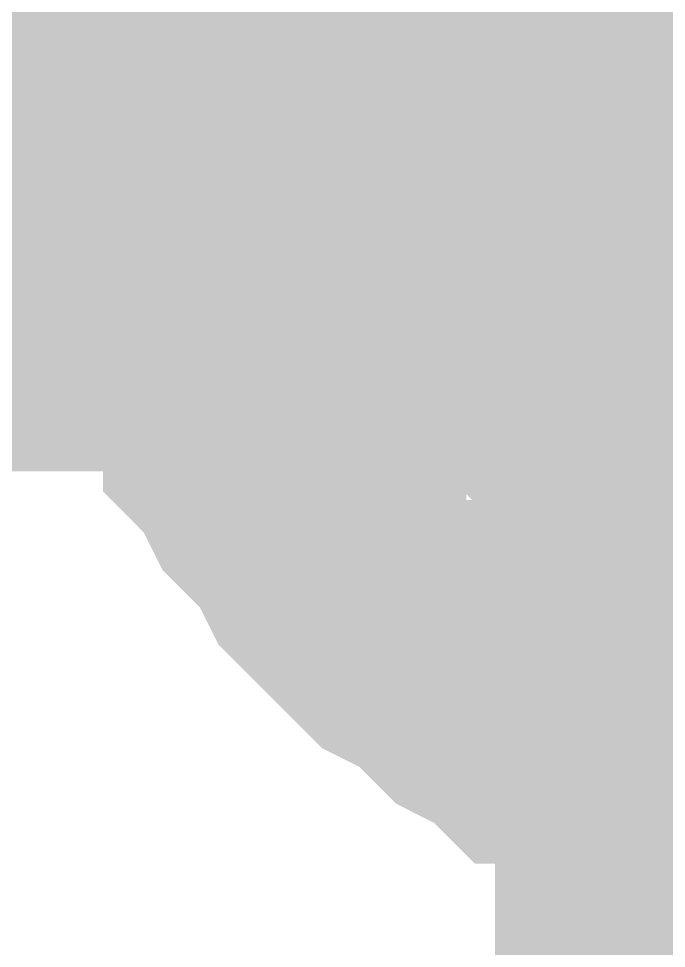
# Model space of a CAD drawing. Header units: inches. Extents: x 0 to 841, y 0 to 594.
# Drawn here: x 591.557 to 592.336, y 496.545 to 497.663 of the extents above; entities that cross this region are included whole.
import ezdxf

# ---------------------------------------------------------------- set-up
doc = ezdxf.new("R2010")
doc.units = ezdxf.units.IN
doc.layers.add('Sheet', color=255, linetype='Continuous')

msp = doc.modelspace()

# ---------------------------------------------------------------- linework, layer by layer
at = {"layer": 'Sheet'}
for points in [[(592.5044, 497.493, 0.7493, 0.7493, 0), (592.5044, 499.9859, 0.7493, 0.7493, 0)], [(591.7408, 497.493, 0.2997, 0.2997, 0), (591.7408, 497.5379, 0.2997, 0.2997, 0), (591.7408, 497.5828, 0.2997, 0.2997, 0), (591.7408, 497.6053, 0.2997, 0.2997, 0), (591.7632, 497.6502, 0.2997, 0.2997, 0), (591.7632, 497.6951, 0.2997, 0.2997, 0), (591.7857, 497.7176, 0.2997, 0.2997, 0), (591.7857, 497.7625, 0.2997, 0.2997, 0), (591.8082, 497.7849, 0.2997, 0.2997, 0), (591.8082, 497.8299, 0.2997, 0.2997, 0)], [(591.7408, 497.493, 0.2997, 0.2997, 0), (591.7408, 497.5379, 0.2997, 0.2997, 0), (591.7408, 497.5828, 0.2997, 0.2997, 0), (591.7408, 497.6053, 0.2997, 0.2997, 0), (591.7632, 497.6502, 0.2997, 0.2997, 0), (591.7632, 497.6951, 0.2997, 0.2997, 0), (591.7857, 497.7176, 0.2997, 0.2997, 0), (591.7857, 497.7625, 0.2997, 0.2997, 0), (591.8082, 497.7849, 0.2997, 0.2997, 0), (591.8082, 497.8299, 0.2997, 0.2997, 0)], [(591.7408, 497.493, 0.2997, 0.2997, 0), (591.7408, 497.5379, 0.2997, 0.2997, 0), (591.7408, 497.5828, 0.2997, 0.2997, 0), (591.7408, 497.6053, 0.2997, 0.2997, 0), (591.7632, 497.6502, 0.2997, 0.2997, 0), (591.7632, 497.6951, 0.2997, 0.2997, 0), (591.7857, 497.7176, 0.2997, 0.2997, 0), (591.7857, 497.7625, 0.2997, 0.2997, 0), (591.8082, 497.7849, 0.2997, 0.2997, 0), (591.8082, 497.8299, 0.2997, 0.2997, 0)], [(591.7408, 497.493, 0.2997, 0.2997, 0), (591.7408, 497.5379, 0.2997, 0.2997, 0), (591.7408, 497.5828, 0.2997, 0.2997, 0), (591.7408, 497.6053, 0.2997, 0.2997, 0), (591.7632, 497.6502, 0.2997, 0.2997, 0), (591.7632, 497.6951, 0.2997, 0.2997, 0), (591.7857, 497.7176, 0.2997, 0.2997, 0), (591.7857, 497.7625, 0.2997, 0.2997, 0), (591.8082, 497.7849, 0.2997, 0.2997, 0), (591.8082, 497.8299, 0.2997, 0.2997, 0)], [(591.9878, 497.493, 0.2997, 0.2997, 0), (591.9878, 497.5154, 0.2997, 0.2997, 0), (591.9878, 497.5379, 0.2997, 0.2997, 0), (591.9878, 497.5603, 0.2997, 0.2997, 0), (591.9878, 497.5828, 0.2997, 0.2997, 0), (592.0103, 497.6053, 0.2997, 0.2997, 0), (592.0103, 497.6277, 0.2997, 0.2997, 0), (592.0103, 497.6726, 0.2997, 0.2997, 0), (592.0327, 497.6951, 0.2997, 0.2997, 0), (592.0327, 497.6951, 0.2997, 0.2997, 0), (592.0552, 497.7176, 0.2997, 0.2997, 0), (592.0552, 497.74, 0.2997, 0.2997, 0), (592.0777, 497.7625, 0.2997, 0.2997, 0), (592.0777, 497.7849, 0.2997, 0.2997, 0), (592.1001, 497.8074, 0.2997, 0.2997, 0), (592.1226, 497.8299, 0.2997, 0.2997, 0)], [(591.9878, 497.493, 0.2997, 0.2997, 0), (591.9878, 497.5154, 0.2997, 0.2997, 0), (591.9878, 497.5379, 0.2997, 0.2997, 0), (591.9878, 497.5603, 0.2997, 0.2997, 0), (591.9878, 497.5828, 0.2997, 0.2997, 0), (592.0103, 497.6053, 0.2997, 0.2997, 0), (592.0103, 497.6277, 0.2997, 0.2997, 0), (592.0103, 497.6726, 0.2997, 0.2997, 0), (592.0327, 497.6951, 0.2997, 0.2997, 0), (592.0327, 497.6951, 0.2997, 0.2997, 0), (592.0552, 497.7176, 0.2997, 0.2997, 0), (592.0552, 497.74, 0.2997, 0.2997, 0), (592.0777, 497.7625, 0.2997, 0.2997, 0), (592.0777, 497.7849, 0.2997, 0.2997, 0), (592.1001, 497.8074, 0.2997, 0.2997, 0), (592.1226, 497.8299, 0.2997, 0.2997, 0)], [(591.9878, 497.493, 0.2997, 0.2997, 0), (591.9878, 497.5154, 0.2997, 0.2997, 0), (591.9878, 497.5379, 0.2997, 0.2997, 0), (591.9878, 497.5603, 0.2997, 0.2997, 0), (591.9878, 497.5828, 0.2997, 0.2997, 0), (592.0103, 497.6053, 0.2997, 0.2997, 0), (592.0103, 497.6277, 0.2997, 0.2997, 0), (592.0103, 497.6726, 0.2997, 0.2997, 0), (592.0327, 497.6951, 0.2997, 0.2997, 0), (592.0327, 497.6951, 0.2997, 0.2997, 0), (592.0552, 497.7176, 0.2997, 0.2997, 0), (592.0552, 497.74, 0.2997, 0.2997, 0), (592.0777, 497.7625, 0.2997, 0.2997, 0), (592.0777, 497.7849, 0.2997, 0.2997, 0), (592.1001, 497.8074, 0.2997, 0.2997, 0), (592.1226, 497.8299, 0.2997, 0.2997, 0)], [(570.0016, 497.493, 0.7493, 0.7493, 0), (577.5025, 497.493, 0.7493, 0.7493, 0), (592.5044, 497.493, 0.7493, 0.7493, 0)], [(592.5044, 497.493, 0.7493, 0.7493, 0), (592.5044, 491.9905, 0.7493, 0.7493, 0)], [(591.7408, 497.493, 0.0991, 0.0991, 0), (591.7408, 497.5379, 0.0991, 0.0991, 0), (591.7408, 497.5828, 0.0991, 0.0991, 0), (591.7408, 497.6053, 0.0991, 0.0991, 0), (591.7632, 497.6502, 0.0991, 0.0991, 0), (591.7632, 497.6951, 0.0991, 0.0991, 0), (591.7857, 497.7176, 0.0991, 0.0991, 0)], [(591.7408, 497.493, 0.0991, 0.0991, 0), (591.7408, 497.5379, 0.0991, 0.0991, 0), (591.7408, 497.5828, 0.0991, 0.0991, 0), (591.7408, 497.6053, 0.0991, 0.0991, 0), (591.7632, 497.6502, 0.0991, 0.0991, 0), (591.7632, 497.6951, 0.0991, 0.0991, 0), (591.7857, 497.7176, 0.0991, 0.0991, 0)], [(591.7408, 497.493, 0.0991, 0.0991, 0), (591.7408, 497.5379, 0.0991, 0.0991, 0), (591.7408, 497.5828, 0.0991, 0.0991, 0), (591.7408, 497.6053, 0.0991, 0.0991, 0), (591.7632, 497.6502, 0.0991, 0.0991, 0), (591.7632, 497.6951, 0.0991, 0.0991, 0), (591.7857, 497.7176, 0.0991, 0.0991, 0)], [(591.7408, 497.493, 0.0991, 0.0991, 0), (591.7408, 497.5379, 0.0991, 0.0991, 0), (591.7408, 497.5828, 0.0991, 0.0991, 0), (591.7408, 497.6053, 0.0991, 0.0991, 0), (591.7632, 497.6502, 0.0991, 0.0991, 0), (591.7632, 497.6951, 0.0991, 0.0991, 0), (591.7857, 497.7176, 0.0991, 0.0991, 0)], [(591.9878, 497.493, 0.0991, 0.0991, 0), (591.9878, 497.5154, 0.0991, 0.0991, 0), (591.9878, 497.5379, 0.0991, 0.0991, 0), (591.9878, 497.5603, 0.0991, 0.0991, 0), (591.9878, 497.5828, 0.0991, 0.0991, 0), (592.0103, 497.6053, 0.0991, 0.0991, 0), (592.0103, 497.6277, 0.0991, 0.0991, 0), (592.0103, 497.6726, 0.0991, 0.0991, 0), (592.0327, 497.6951, 0.0991, 0.0991, 0), (592.0327, 497.6951, 0.0991, 0.0991, 0), (592.0552, 497.7176, 0.0991, 0.0991, 0)], [(591.9878, 497.493, 0.0991, 0.0991, 0), (591.9878, 497.5154, 0.0991, 0.0991, 0), (591.9878, 497.5379, 0.0991, 0.0991, 0), (591.9878, 497.5603, 0.0991, 0.0991, 0), (591.9878, 497.5828, 0.0991, 0.0991, 0), (592.0103, 497.6053, 0.0991, 0.0991, 0), (592.0103, 497.6277, 0.0991, 0.0991, 0), (592.0103, 497.6726, 0.0991, 0.0991, 0), (592.0327, 497.6951, 0.0991, 0.0991, 0), (592.0327, 497.6951, 0.0991, 0.0991, 0), (592.0552, 497.7176, 0.0991, 0.0991, 0)], [(591.9878, 497.493, 0.0991, 0.0991, 0), (591.9878, 497.5154, 0.0991, 0.0991, 0), (591.9878, 497.5379, 0.0991, 0.0991, 0), (591.9878, 497.5603, 0.0991, 0.0991, 0), (591.9878, 497.5828, 0.0991, 0.0991, 0), (592.0103, 497.6053, 0.0991, 0.0991, 0), (592.0103, 497.6277, 0.0991, 0.0991, 0), (592.0103, 497.6726, 0.0991, 0.0991, 0), (592.0327, 497.6951, 0.0991, 0.0991, 0), (592.0327, 497.6951, 0.0991, 0.0991, 0), (592.0552, 497.7176, 0.0991, 0.0991, 0)], [(592.5044, 496.7294, 0.2997, 0.2997, 0), (592.4594, 496.7294, 0.2997, 0.2997, 0), (592.4145, 496.7294, 0.2997, 0.2997, 0), (592.3921, 496.7294, 0.2997, 0.2997, 0), (592.3471, 496.7518, 0.2997, 0.2997, 0), (592.3022, 496.7518, 0.2997, 0.2997, 0), (592.2798, 496.7743, 0.2997, 0.2997, 0), (592.2349, 496.7743, 0.2997, 0.2997, 0), (592.2124, 496.7967, 0.2997, 0.2997, 0), (592.1675, 496.7967, 0.2997, 0.2997, 0), (592.145, 496.8192, 0.2997, 0.2997, 0), (592.1001, 496.8417, 0.2997, 0.2997, 0), (592.0777, 496.8641, 0.2997, 0.2997, 0), (592.0552, 496.8866, 0.2997, 0.2997, 0), (592.0103, 496.909, 0.2997, 0.2997, 0), (591.9878, 496.9315, 0.2997, 0.2997, 0), (591.9654, 496.9539, 0.2997, 0.2997, 0), (591.9429, 496.9764, 0.2997, 0.2997, 0), (591.9204, 496.9989, 0.2997, 0.2997, 0), (591.898, 497.0438, 0.2997, 0.2997, 0), (591.8755, 497.0662, 0.2997, 0.2997, 0), (591.8531, 497.0887, 0.2997, 0.2997, 0), (591.8306, 497.1336, 0.2997, 0.2997, 0), (591.8082, 497.1561, 0.2997, 0.2997, 0), (591.8082, 497.201, 0.2997, 0.2997, 0), (591.7857, 497.2235, 0.2997, 0.2997, 0), (591.7857, 497.2684, 0.2997, 0.2997, 0), (591.7632, 497.2908, 0.2997, 0.2997, 0), (591.7632, 497.3358, 0.2997, 0.2997, 0), (591.7408, 497.3807, 0.2997, 0.2997, 0), (591.7408, 497.4031, 0.2997, 0.2997, 0), (591.7408, 497.448, 0.2997, 0.2997, 0), (591.7408, 497.493, 0.2997, 0.2997, 0)], [(591.7408, 497.493, 0.2997, 0.2997, 0), (591.7408, 497.493, 0.2997, 0.2997, 0)], [(592.5044, 496.7294, 0.2997, 0.2997, 0), (592.4594, 496.7294, 0.2997, 0.2997, 0), (592.4145, 496.7294, 0.2997, 0.2997, 0), (592.3921, 496.7294, 0.2997, 0.2997, 0), (592.3471, 496.7518, 0.2997, 0.2997, 0), (592.3022, 496.7518, 0.2997, 0.2997, 0), (592.2798, 496.7743, 0.2997, 0.2997, 0), (592.2349, 496.7743, 0.2997, 0.2997, 0), (592.2124, 496.7967, 0.2997, 0.2997, 0), (592.1675, 496.7967, 0.2997, 0.2997, 0), (592.145, 496.8192, 0.2997, 0.2997, 0), (592.1001, 496.8417, 0.2997, 0.2997, 0), (592.0777, 496.8641, 0.2997, 0.2997, 0), (592.0552, 496.8866, 0.2997, 0.2997, 0), (592.0103, 496.909, 0.2997, 0.2997, 0), (591.9878, 496.9315, 0.2997, 0.2997, 0), (591.9654, 496.9539, 0.2997, 0.2997, 0), (591.9429, 496.9764, 0.2997, 0.2997, 0), (591.9204, 496.9989, 0.2997, 0.2997, 0), (591.898, 497.0438, 0.2997, 0.2997, 0), (591.8755, 497.0662, 0.2997, 0.2997, 0), (591.8531, 497.0887, 0.2997, 0.2997, 0), (591.8306, 497.1336, 0.2997, 0.2997, 0), (591.8082, 497.1561, 0.2997, 0.2997, 0), (591.8082, 497.201, 0.2997, 0.2997, 0), (591.7857, 497.2235, 0.2997, 0.2997, 0), (591.7857, 497.2684, 0.2997, 0.2997, 0), (591.7632, 497.2908, 0.2997, 0.2997, 0), (591.7632, 497.3358, 0.2997, 0.2997, 0), (591.7408, 497.3807, 0.2997, 0.2997, 0), (591.7408, 497.4031, 0.2997, 0.2997, 0), (591.7408, 497.448, 0.2997, 0.2997, 0), (591.7408, 497.493, 0.2997, 0.2997, 0)], [(591.7408, 497.493, 0.2997, 0.2997, 0), (591.7408, 497.493, 0.2997, 0.2997, 0)], [(592.5044, 496.7294, 0.2997, 0.2997, 0), (592.4594, 496.7294, 0.2997, 0.2997, 0), (592.4145, 496.7294, 0.2997, 0.2997, 0), (592.3921, 496.7294, 0.2997, 0.2997, 0), (592.3471, 496.7518, 0.2997, 0.2997, 0), (592.3022, 496.7518, 0.2997, 0.2997, 0), (592.2798, 496.7743, 0.2997, 0.2997, 0), (592.2349, 496.7743, 0.2997, 0.2997, 0), (592.2124, 496.7967, 0.2997, 0.2997, 0), (592.1675, 496.7967, 0.2997, 0.2997, 0), (592.145, 496.8192, 0.2997, 0.2997, 0), (592.1001, 496.8417, 0.2997, 0.2997, 0), (592.0777, 496.8641, 0.2997, 0.2997, 0), (592.0552, 496.8866, 0.2997, 0.2997, 0), (592.0103, 496.909, 0.2997, 0.2997, 0), (591.9878, 496.9315, 0.2997, 0.2997, 0), (591.9654, 496.9539, 0.2997, 0.2997, 0), (591.9429, 496.9764, 0.2997, 0.2997, 0), (591.9204, 496.9989, 0.2997, 0.2997, 0), (591.898, 497.0438, 0.2997, 0.2997, 0), (591.8755, 497.0662, 0.2997, 0.2997, 0), (591.8531, 497.0887, 0.2997, 0.2997, 0), (591.8306, 497.1336, 0.2997, 0.2997, 0), (591.8082, 497.1561, 0.2997, 0.2997, 0), (591.8082, 497.201, 0.2997, 0.2997, 0), (591.7857, 497.2235, 0.2997, 0.2997, 0), (591.7857, 497.2684, 0.2997, 0.2997, 0), (591.7632, 497.2908, 0.2997, 0.2997, 0), (591.7632, 497.3358, 0.2997, 0.2997, 0), (591.7408, 497.3807, 0.2997, 0.2997, 0), (591.7408, 497.4031, 0.2997, 0.2997, 0), (591.7408, 497.448, 0.2997, 0.2997, 0), (591.7408, 497.493, 0.2997, 0.2997, 0)], [(591.7408, 497.493, 0.2997, 0.2997, 0), (591.7408, 497.493, 0.2997, 0.2997, 0)], [(592.5044, 496.7294, 0.2997, 0.2997, 0), (592.4594, 496.7294, 0.2997, 0.2997, 0), (592.4145, 496.7294, 0.2997, 0.2997, 0), (592.3921, 496.7294, 0.2997, 0.2997, 0), (592.3471, 496.7518, 0.2997, 0.2997, 0), (592.3022, 496.7518, 0.2997, 0.2997, 0), (592.2798, 496.7743, 0.2997, 0.2997, 0), (592.2349, 496.7743, 0.2997, 0.2997, 0), (592.2124, 496.7967, 0.2997, 0.2997, 0), (592.1675, 496.7967, 0.2997, 0.2997, 0), (592.145, 496.8192, 0.2997, 0.2997, 0), (592.1001, 496.8417, 0.2997, 0.2997, 0), (592.0777, 496.8641, 0.2997, 0.2997, 0), (592.0552, 496.8866, 0.2997, 0.2997, 0), (592.0103, 496.909, 0.2997, 0.2997, 0), (591.9878, 496.9315, 0.2997, 0.2997, 0), (591.9654, 496.9539, 0.2997, 0.2997, 0), (591.9429, 496.9764, 0.2997, 0.2997, 0), (591.9204, 496.9989, 0.2997, 0.2997, 0), (591.898, 497.0438, 0.2997, 0.2997, 0), (591.8755, 497.0662, 0.2997, 0.2997, 0), (591.8531, 497.0887, 0.2997, 0.2997, 0), (591.8306, 497.1336, 0.2997, 0.2997, 0), (591.8082, 497.1561, 0.2997, 0.2997, 0), (591.8082, 497.201, 0.2997, 0.2997, 0), (591.7857, 497.2235, 0.2997, 0.2997, 0), (591.7857, 497.2684, 0.2997, 0.2997, 0), (591.7632, 497.2908, 0.2997, 0.2997, 0), (591.7632, 497.3358, 0.2997, 0.2997, 0), (591.7408, 497.3807, 0.2997, 0.2997, 0), (591.7408, 497.4031, 0.2997, 0.2997, 0), (591.7408, 497.448, 0.2997, 0.2997, 0), (591.7408, 497.493, 0.2997, 0.2997, 0)], [(591.7408, 497.493, 0.2997, 0.2997, 0), (591.7408, 497.493, 0.2997, 0.2997, 0)], [(592.5044, 496.9764, 0.2997, 0.2997, 0), (592.4819, 496.9764, 0.2997, 0.2997, 0), (592.4594, 496.9764, 0.2997, 0.2997, 0), (592.4145, 496.9764, 0.2997, 0.2997, 0), (592.3921, 496.9764, 0.2997, 0.2997, 0), (592.3696, 496.9989, 0.2997, 0.2997, 0), (592.3471, 496.9989, 0.2997, 0.2997, 0), (592.3247, 496.9989, 0.2997, 0.2997, 0), (592.3022, 497.0213, 0.2997, 0.2997, 0), (592.2798, 497.0213, 0.2997, 0.2997, 0), (592.2573, 497.0438, 0.2997, 0.2997, 0), (592.2349, 497.0438, 0.2997, 0.2997, 0), (592.2124, 497.0662, 0.2997, 0.2997, 0), (592.1899, 497.0662, 0.2997, 0.2997, 0), (592.1675, 497.0887, 0.2997, 0.2997, 0), (592.145, 497.1112, 0.2997, 0.2997, 0), (592.145, 497.1336, 0.2997, 0.2997, 0), (592.1226, 497.1336, 0.2997, 0.2997, 0), (592.1001, 497.1561, 0.2997, 0.2997, 0), (592.0777, 497.1785, 0.2997, 0.2997, 0), (592.0777, 497.201, 0.2997, 0.2997, 0), (592.0552, 497.2235, 0.2997, 0.2997, 0), (592.0552, 497.2459, 0.2997, 0.2997, 0), (592.0327, 497.2684, 0.2997, 0.2997, 0), (592.0327, 497.2908, 0.2997, 0.2997, 0), (592.0103, 497.3133, 0.2997, 0.2997, 0), (592.0103, 497.3358, 0.2997, 0.2997, 0), (592.0103, 497.3582, 0.2997, 0.2997, 0), (591.9878, 497.3807, 0.2997, 0.2997, 0), (591.9878, 497.4031, 0.2997, 0.2997, 0), (591.9878, 497.448, 0.2997, 0.2997, 0), (591.9878, 497.4705, 0.2997, 0.2997, 0), (591.9878, 497.493, 0.2997, 0.2997, 0)], [(591.9878, 497.493, 0.2997, 0.2997, 0), (591.9878, 497.493, 0.2997, 0.2997, 0)], [(592.5044, 496.9764, 0.2997, 0.2997, 0), (592.4819, 496.9764, 0.2997, 0.2997, 0), (592.4594, 496.9764, 0.2997, 0.2997, 0), (592.4145, 496.9764, 0.2997, 0.2997, 0), (592.3921, 496.9764, 0.2997, 0.2997, 0), (592.3696, 496.9989, 0.2997, 0.2997, 0), (592.3471, 496.9989, 0.2997, 0.2997, 0), (592.3247, 496.9989, 0.2997, 0.2997, 0), (592.3022, 497.0213, 0.2997, 0.2997, 0), (592.2798, 497.0213, 0.2997, 0.2997, 0), (592.2573, 497.0438, 0.2997, 0.2997, 0), (592.2349, 497.0438, 0.2997, 0.2997, 0), (592.2124, 497.0662, 0.2997, 0.2997, 0), (592.1899, 497.0662, 0.2997, 0.2997, 0), (592.1675, 497.0887, 0.2997, 0.2997, 0), (592.145, 497.1112, 0.2997, 0.2997, 0), (592.145, 497.1336, 0.2997, 0.2997, 0), (592.1226, 497.1336, 0.2997, 0.2997, 0), (592.1001, 497.1561, 0.2997, 0.2997, 0), (592.0777, 497.1785, 0.2997, 0.2997, 0), (592.0777, 497.201, 0.2997, 0.2997, 0), (592.0552, 497.2235, 0.2997, 0.2997, 0), (592.0552, 497.2459, 0.2997, 0.2997, 0), (592.0327, 497.2684, 0.2997, 0.2997, 0), (592.0327, 497.2908, 0.2997, 0.2997, 0), (592.0103, 497.3133, 0.2997, 0.2997, 0), (592.0103, 497.3358, 0.2997, 0.2997, 0), (592.0103, 497.3582, 0.2997, 0.2997, 0), (591.9878, 497.3807, 0.2997, 0.2997, 0), (591.9878, 497.4031, 0.2997, 0.2997, 0), (591.9878, 497.448, 0.2997, 0.2997, 0), (591.9878, 497.4705, 0.2997, 0.2997, 0), (591.9878, 497.493, 0.2997, 0.2997, 0)], [(591.9878, 497.493, 0.2997, 0.2997, 0), (591.9878, 497.493, 0.2997, 0.2997, 0)], [(592.5044, 496.9764, 0.2997, 0.2997, 0), (592.4819, 496.9764, 0.2997, 0.2997, 0), (592.4594, 496.9764, 0.2997, 0.2997, 0), (592.4145, 496.9764, 0.2997, 0.2997, 0), (592.3921, 496.9764, 0.2997, 0.2997, 0), (592.3696, 496.9989, 0.2997, 0.2997, 0), (592.3471, 496.9989, 0.2997, 0.2997, 0), (592.3247, 496.9989, 0.2997, 0.2997, 0), (592.3022, 497.0213, 0.2997, 0.2997, 0), (592.2798, 497.0213, 0.2997, 0.2997, 0), (592.2573, 497.0438, 0.2997, 0.2997, 0), (592.2349, 497.0438, 0.2997, 0.2997, 0), (592.2124, 497.0662, 0.2997, 0.2997, 0), (592.1899, 497.0662, 0.2997, 0.2997, 0), (592.1675, 497.0887, 0.2997, 0.2997, 0), (592.145, 497.1112, 0.2997, 0.2997, 0), (592.145, 497.1336, 0.2997, 0.2997, 0), (592.1226, 497.1336, 0.2997, 0.2997, 0), (592.1001, 497.1561, 0.2997, 0.2997, 0), (592.0777, 497.1785, 0.2997, 0.2997, 0), (592.0777, 497.201, 0.2997, 0.2997, 0), (592.0552, 497.2235, 0.2997, 0.2997, 0), (592.0552, 497.2459, 0.2997, 0.2997, 0), (592.0327, 497.2684, 0.2997, 0.2997, 0), (592.0327, 497.2908, 0.2997, 0.2997, 0), (592.0103, 497.3133, 0.2997, 0.2997, 0), (592.0103, 497.3358, 0.2997, 0.2997, 0), (592.0103, 497.3582, 0.2997, 0.2997, 0), (591.9878, 497.3807, 0.2997, 0.2997, 0), (591.9878, 497.4031, 0.2997, 0.2997, 0), (591.9878, 497.448, 0.2997, 0.2997, 0), (591.9878, 497.4705, 0.2997, 0.2997, 0), (591.9878, 497.493, 0.2997, 0.2997, 0)], [(591.9878, 497.493, 0.2997, 0.2997, 0), (591.9878, 497.493, 0.2997, 0.2997, 0)], [(592.3921, 496.7294, 0.0991, 0.0991, 0), (592.3471, 496.7518, 0.0991, 0.0991, 0), (592.3022, 496.7518, 0.0991, 0.0991, 0), (592.2798, 496.7743, 0.0991, 0.0991, 0), (592.2349, 496.7743, 0.0991, 0.0991, 0), (592.2124, 496.7967, 0.0991, 0.0991, 0), (592.1675, 496.7967, 0.0991, 0.0991, 0), (592.145, 496.8192, 0.0991, 0.0991, 0), (592.1001, 496.8417, 0.0991, 0.0991, 0), (592.0777, 496.8641, 0.0991, 0.0991, 0), (592.0552, 496.8866, 0.0991, 0.0991, 0), (592.0103, 496.909, 0.0991, 0.0991, 0), (591.9878, 496.9315, 0.0991, 0.0991, 0), (591.9654, 496.9539, 0.0991, 0.0991, 0), (591.9429, 496.9764, 0.0991, 0.0991, 0), (591.9204, 496.9989, 0.0991, 0.0991, 0), (591.898, 497.0438, 0.0991, 0.0991, 0), (591.8755, 497.0662, 0.0991, 0.0991, 0), (591.8531, 497.0887, 0.0991, 0.0991, 0), (591.8306, 497.1336, 0.0991, 0.0991, 0), (591.8082, 497.1561, 0.0991, 0.0991, 0), (591.8082, 497.201, 0.0991, 0.0991, 0), (591.7857, 497.2235, 0.0991, 0.0991, 0), (591.7857, 497.2684, 0.0991, 0.0991, 0), (591.7632, 497.2908, 0.0991, 0.0991, 0), (591.7632, 497.3358, 0.0991, 0.0991, 0), (591.7408, 497.3807, 0.0991, 0.0991, 0), (591.7408, 497.4031, 0.0991, 0.0991, 0), (591.7408, 497.448, 0.0991, 0.0991, 0), (591.7408, 497.493, 0.0991, 0.0991, 0)], [(591.7408, 497.493, 0.0991, 0.0991, 0), (591.7408, 497.493, 0.0991, 0.0991, 0)], [(592.3921, 496.7294, 0.0991, 0.0991, 0), (592.3471, 496.7518, 0.0991, 0.0991, 0), (592.3022, 496.7518, 0.0991, 0.0991, 0), (592.2798, 496.7743, 0.0991, 0.0991, 0), (592.2349, 496.7743, 0.0991, 0.0991, 0), (592.2124, 496.7967, 0.0991, 0.0991, 0), (592.1675, 496.7967, 0.0991, 0.0991, 0), (592.145, 496.8192, 0.0991, 0.0991, 0), (592.1001, 496.8417, 0.0991, 0.0991, 0), (592.0777, 496.8641, 0.0991, 0.0991, 0), (592.0552, 496.8866, 0.0991, 0.0991, 0), (592.0103, 496.909, 0.0991, 0.0991, 0), (591.9878, 496.9315, 0.0991, 0.0991, 0), (591.9654, 496.9539, 0.0991, 0.0991, 0), (591.9429, 496.9764, 0.0991, 0.0991, 0), (591.9204, 496.9989, 0.0991, 0.0991, 0), (591.898, 497.0438, 0.0991, 0.0991, 0), (591.8755, 497.0662, 0.0991, 0.0991, 0), (591.8531, 497.0887, 0.0991, 0.0991, 0), (591.8306, 497.1336, 0.0991, 0.0991, 0), (591.8082, 497.1561, 0.0991, 0.0991, 0), (591.8082, 497.201, 0.0991, 0.0991, 0), (591.7857, 497.2235, 0.0991, 0.0991, 0), (591.7857, 497.2684, 0.0991, 0.0991, 0), (591.7632, 497.2908, 0.0991, 0.0991, 0), (591.7632, 497.3358, 0.0991, 0.0991, 0), (591.7408, 497.3807, 0.0991, 0.0991, 0), (591.7408, 497.4031, 0.0991, 0.0991, 0), (591.7408, 497.448, 0.0991, 0.0991, 0), (591.7408, 497.493, 0.0991, 0.0991, 0)], [(591.7408, 497.493, 0.0991, 0.0991, 0), (591.7408, 497.493, 0.0991, 0.0991, 0)], [(592.3921, 496.7294, 0.0991, 0.0991, 0), (592.3471, 496.7518, 0.0991, 0.0991, 0), (592.3022, 496.7518, 0.0991, 0.0991, 0), (592.2798, 496.7743, 0.0991, 0.0991, 0), (592.2349, 496.7743, 0.0991, 0.0991, 0), (592.2124, 496.7967, 0.0991, 0.0991, 0), (592.1675, 496.7967, 0.0991, 0.0991, 0), (592.145, 496.8192, 0.0991, 0.0991, 0), (592.1001, 496.8417, 0.0991, 0.0991, 0), (592.0777, 496.8641, 0.0991, 0.0991, 0), (592.0552, 496.8866, 0.0991, 0.0991, 0), (592.0103, 496.909, 0.0991, 0.0991, 0), (591.9878, 496.9315, 0.0991, 0.0991, 0), (591.9654, 496.9539, 0.0991, 0.0991, 0), (591.9429, 496.9764, 0.0991, 0.0991, 0), (591.9204, 496.9989, 0.0991, 0.0991, 0), (591.898, 497.0438, 0.0991, 0.0991, 0), (591.8755, 497.0662, 0.0991, 0.0991, 0), (591.8531, 497.0887, 0.0991, 0.0991, 0), (591.8306, 497.1336, 0.0991, 0.0991, 0), (591.8082, 497.1561, 0.0991, 0.0991, 0), (591.8082, 497.201, 0.0991, 0.0991, 0), (591.7857, 497.2235, 0.0991, 0.0991, 0), (591.7857, 497.2684, 0.0991, 0.0991, 0), (591.7632, 497.2908, 0.0991, 0.0991, 0), (591.7632, 497.3358, 0.0991, 0.0991, 0), (591.7408, 497.3807, 0.0991, 0.0991, 0), (591.7408, 497.4031, 0.0991, 0.0991, 0), (591.7408, 497.448, 0.0991, 0.0991, 0), (591.7408, 497.493, 0.0991, 0.0991, 0)], [(591.7408, 497.493, 0.0991, 0.0991, 0), (591.7408, 497.493, 0.0991, 0.0991, 0)], [(592.3921, 496.7294, 0.0991, 0.0991, 0), (592.3471, 496.7518, 0.0991, 0.0991, 0), (592.3022, 496.7518, 0.0991, 0.0991, 0), (592.2798, 496.7743, 0.0991, 0.0991, 0), (592.2349, 496.7743, 0.0991, 0.0991, 0), (592.2124, 496.7967, 0.0991, 0.0991, 0), (592.1675, 496.7967, 0.0991, 0.0991, 0), (592.145, 496.8192, 0.0991, 0.0991, 0), (592.1001, 496.8417, 0.0991, 0.0991, 0), (592.0777, 496.8641, 0.0991, 0.0991, 0), (592.0552, 496.8866, 0.0991, 0.0991, 0), (592.0103, 496.909, 0.0991, 0.0991, 0), (591.9878, 496.9315, 0.0991, 0.0991, 0), (591.9654, 496.9539, 0.0991, 0.0991, 0), (591.9429, 496.9764, 0.0991, 0.0991, 0), (591.9204, 496.9989, 0.0991, 0.0991, 0), (591.898, 497.0438, 0.0991, 0.0991, 0), (591.8755, 497.0662, 0.0991, 0.0991, 0), (591.8531, 497.0887, 0.0991, 0.0991, 0), (591.8306, 497.1336, 0.0991, 0.0991, 0), (591.8082, 497.1561, 0.0991, 0.0991, 0), (591.8082, 497.201, 0.0991, 0.0991, 0), (591.7857, 497.2235, 0.0991, 0.0991, 0), (591.7857, 497.2684, 0.0991, 0.0991, 0), (591.7632, 497.2908, 0.0991, 0.0991, 0), (591.7632, 497.3358, 0.0991, 0.0991, 0), (591.7408, 497.3807, 0.0991, 0.0991, 0), (591.7408, 497.4031, 0.0991, 0.0991, 0), (591.7408, 497.448, 0.0991, 0.0991, 0), (591.7408, 497.493, 0.0991, 0.0991, 0)], [(591.7408, 497.493, 0.0991, 0.0991, 0), (591.7408, 497.493, 0.0991, 0.0991, 0)], [(592.3921, 496.9764, 0.0991, 0.0991, 0), (592.3696, 496.9989, 0.0991, 0.0991, 0), (592.3471, 496.9989, 0.0991, 0.0991, 0), (592.3247, 496.9989, 0.0991, 0.0991, 0), (592.3022, 497.0213, 0.0991, 0.0991, 0), (592.2798, 497.0213, 0.0991, 0.0991, 0), (592.2573, 497.0438, 0.0991, 0.0991, 0), (592.2349, 497.0438, 0.0991, 0.0991, 0), (592.2124, 497.0662, 0.0991, 0.0991, 0), (592.1899, 497.0662, 0.0991, 0.0991, 0), (592.1675, 497.0887, 0.0991, 0.0991, 0), (592.145, 497.1112, 0.0991, 0.0991, 0), (592.145, 497.1336, 0.0991, 0.0991, 0), (592.1226, 497.1336, 0.0991, 0.0991, 0), (592.1001, 497.1561, 0.0991, 0.0991, 0), (592.0777, 497.1785, 0.0991, 0.0991, 0), (592.0777, 497.201, 0.0991, 0.0991, 0), (592.0552, 497.2235, 0.0991, 0.0991, 0), (592.0552, 497.2459, 0.0991, 0.0991, 0), (592.0327, 497.2684, 0.0991, 0.0991, 0), (592.0327, 497.2908, 0.0991, 0.0991, 0), (592.0103, 497.3133, 0.0991, 0.0991, 0), (592.0103, 497.3358, 0.0991, 0.0991, 0), (592.0103, 497.3582, 0.0991, 0.0991, 0), (591.9878, 497.3807, 0.0991, 0.0991, 0), (591.9878, 497.4031, 0.0991, 0.0991, 0), (591.9878, 497.448, 0.0991, 0.0991, 0), (591.9878, 497.4705, 0.0991, 0.0991, 0), (591.9878, 497.493, 0.0991, 0.0991, 0)], [(591.9878, 497.493, 0.0991, 0.0991, 0), (591.9878, 497.493, 0.0991, 0.0991, 0)], [(592.3921, 496.9764, 0.0991, 0.0991, 0), (592.3696, 496.9989, 0.0991, 0.0991, 0), (592.3471, 496.9989, 0.0991, 0.0991, 0), (592.3247, 496.9989, 0.0991, 0.0991, 0), (592.3022, 497.0213, 0.0991, 0.0991, 0), (592.2798, 497.0213, 0.0991, 0.0991, 0), (592.2573, 497.0438, 0.0991, 0.0991, 0), (592.2349, 497.0438, 0.0991, 0.0991, 0), (592.2124, 497.0662, 0.0991, 0.0991, 0), (592.1899, 497.0662, 0.0991, 0.0991, 0), (592.1675, 497.0887, 0.0991, 0.0991, 0), (592.145, 497.1112, 0.0991, 0.0991, 0), (592.145, 497.1336, 0.0991, 0.0991, 0), (592.1226, 497.1336, 0.0991, 0.0991, 0), (592.1001, 497.1561, 0.0991, 0.0991, 0), (592.0777, 497.1785, 0.0991, 0.0991, 0), (592.0777, 497.201, 0.0991, 0.0991, 0), (592.0552, 497.2235, 0.0991, 0.0991, 0), (592.0552, 497.2459, 0.0991, 0.0991, 0), (592.0327, 497.2684, 0.0991, 0.0991, 0), (592.0327, 497.2908, 0.0991, 0.0991, 0), (592.0103, 497.3133, 0.0991, 0.0991, 0), (592.0103, 497.3358, 0.0991, 0.0991, 0), (592.0103, 497.3582, 0.0991, 0.0991, 0), (591.9878, 497.3807, 0.0991, 0.0991, 0), (591.9878, 497.4031, 0.0991, 0.0991, 0), (591.9878, 497.448, 0.0991, 0.0991, 0), (591.9878, 497.4705, 0.0991, 0.0991, 0), (591.9878, 497.493, 0.0991, 0.0991, 0)], [(591.9878, 497.493, 0.0991, 0.0991, 0), (591.9878, 497.493, 0.0991, 0.0991, 0)], [(592.3921, 496.9764, 0.0991, 0.0991, 0), (592.3696, 496.9989, 0.0991, 0.0991, 0), (592.3471, 496.9989, 0.0991, 0.0991, 0), (592.3247, 496.9989, 0.0991, 0.0991, 0), (592.3022, 497.0213, 0.0991, 0.0991, 0), (592.2798, 497.0213, 0.0991, 0.0991, 0), (592.2573, 497.0438, 0.0991, 0.0991, 0), (592.2349, 497.0438, 0.0991, 0.0991, 0), (592.2124, 497.0662, 0.0991, 0.0991, 0), (592.1899, 497.0662, 0.0991, 0.0991, 0), (592.1675, 497.0887, 0.0991, 0.0991, 0), (592.145, 497.1112, 0.0991, 0.0991, 0), (592.145, 497.1336, 0.0991, 0.0991, 0), (592.1226, 497.1336, 0.0991, 0.0991, 0), (592.1001, 497.1561, 0.0991, 0.0991, 0), (592.0777, 497.1785, 0.0991, 0.0991, 0), (592.0777, 497.201, 0.0991, 0.0991, 0), (592.0552, 497.2235, 0.0991, 0.0991, 0), (592.0552, 497.2459, 0.0991, 0.0991, 0), (592.0327, 497.2684, 0.0991, 0.0991, 0), (592.0327, 497.2908, 0.0991, 0.0991, 0), (592.0103, 497.3133, 0.0991, 0.0991, 0), (592.0103, 497.3358, 0.0991, 0.0991, 0), (592.0103, 497.3582, 0.0991, 0.0991, 0), (591.9878, 497.3807, 0.0991, 0.0991, 0), (591.9878, 497.4031, 0.0991, 0.0991, 0), (591.9878, 497.448, 0.0991, 0.0991, 0), (591.9878, 497.4705, 0.0991, 0.0991, 0), (591.9878, 497.493, 0.0991, 0.0991, 0)], [(591.9878, 497.493, 0.0991, 0.0991, 0), (591.9878, 497.493, 0.0991, 0.0991, 0)]]:
    msp.add_lwpolyline(points, format="xyseb", dxfattribs=at)
msp.add_lwpolyline([(592.2459, 497.4996, 0.508, 0.508, 1), (592.7539, 497.4996, 0.508, 0.508, 1)], format="xyseb", close=True, dxfattribs=at)

doc.saveas('drawing.dxf')
